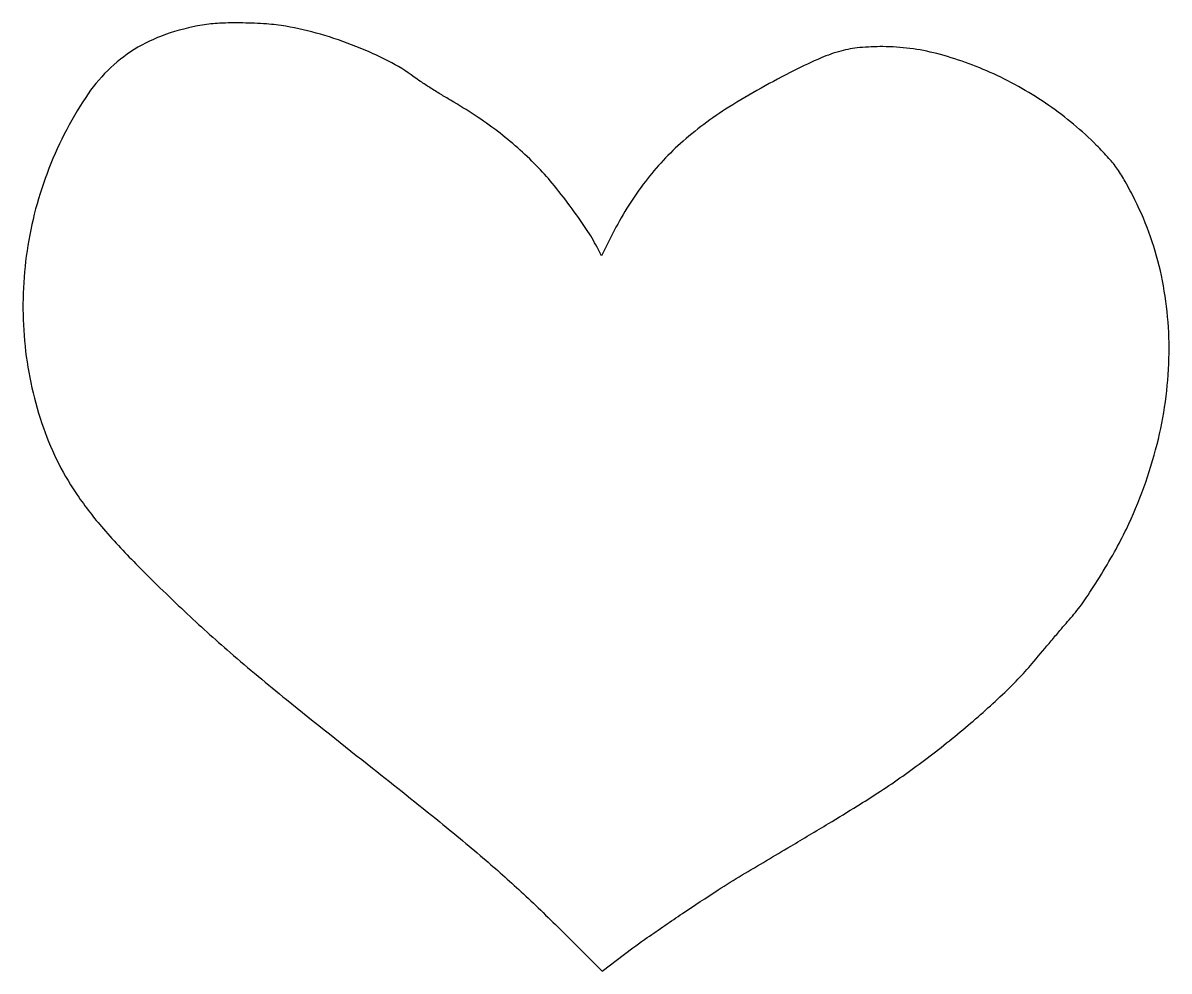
# Model space of a CAD drawing. Extents: x 0 to 464, y 0 to 384.
import ezdxf

# ---------------------------------------------------------------- set-up
doc = ezdxf.new("R2010")
doc.units = 0

msp = doc.modelspace()

# ---------------------------------------------------------------- linework, layer by layer
msp.add_lwpolyline([(72.830856, 382.976845, 0.042611), (58.01497, 379.156689, 0.054454), (45.307155, 373.075727, 0.056588), (34.591524, 364.618026, 0.051924), (25.692086, 353.742774, 0.056012), (10.0598, 322.979934, 0.056222), (1.669869, 289.553441, 0.056494), (0.958894, 255.248543, 0.057622), (7.972842, 221.893705, 0.032794), (13.935697, 207.302289, 0.034095), (21.68919, 193.812954, 0.030161), (32.057369, 180.178286, 0.017579), (46, 165.079205, 0.008302), (65.626034, 145.917066, 0.011066), (84.114581, 129.214066, 0.008376), (106.895512, 110.188141, 0.002625), (141.63986, 82.445204, -0.002679), (168.908159, 60.667008, -0.007751), (187.467927, 45.199073, -0.010016), (202.689679, 31.568164, -0.008033), (218.535315, 16.313049), (234.57063, 0.371103), (243.535315, 7.209728, -0.011345), (252.758094, 13.919779, -0.003456), (267.016679, 23.661563, -0.003461), (281.41541, 33.209632, -0.01125), (291.14281, 39.255799, 0.000841), (310.750224, 50.884332, 0.001744), (326.012451, 60.04287, 0.002162), (337.766194, 67.221521, 0.005991), (345.951446, 72.405816, 0.016518), (363.717637, 84.812616, 0.014419), (381.469865, 98.919669, 0.014927), (397.304774, 113.095374, 0.027957), (409.080326, 125.612591, -0.00015), (416.109011, 133.969577, -0.001018), (419.597064, 138.097187, -0.001932), (422.067438, 140.985774, -0.001791), (424.622782, 143.929058, 0.030408), (429.403494, 150.117654, 0.010484), (435.563664, 159.602967, 0.01067), (441.668409, 169.93481, 0.016347), (446.467266, 179.160504, 0.049628), (458.888055, 213.423299, 0.055706), (463.686221, 248.148024, 0.058347), (460.645934, 281.631632, 0.064894), (449.929626, 312.245314, 0.009478), (445.993033, 319.710295, 0.02688), (442.877515, 324.701965, 0.029598), (439.418018, 329.060463, 0.013664), (434.442529, 334.3225, 0.045135), (415.063011, 350.508508, 0.043261), (392.826168, 363.216002, 0.045074), (369.777707, 371.437011, 0.062115), (348, 374.250062, 0.024201), (338.636547, 373.837772, 0.042783), (331.029705, 372.469969, 0.036821), (323.03614, 369.668996, 0.013472), (312.177714, 364.589053, 0.023199), (285.703067, 349.748299, 0.043695), (266.133255, 335.036009, 0.049803), (251.138326, 318.590611, 0.042227), (238.735061, 298.602039), (234.204388, 289.704077), (232.46351, 293.102039, 0.029473), (228.199482, 300.339807, 0.011668), (221.538628, 309.776116, 0.011792), (214.282513, 319.095135, 0.023071), (208, 326.097081, 0.018165), (200.383433, 333.293469, 0.017455), (192.165385, 340.018379, 0.016749), (183.168056, 346.406469, 0.013977), (173.211607, 352.592753, -0.005224), (169.126834, 355.032714, -0.004499), (164.884034, 357.680339, -0.004533), (161.077944, 360.152069, -0.013049), (158.5, 361.958168, 0.040771), (148.163093, 368.377517, 0.024416), (134.984737, 374.348285, 0.023687), (120.618084, 379.256673, 0.027953), (106.61901, 382.474877, 0.024924), (98.802175, 383.419276, 0.013886), (89.216907, 383.828104, 0.013832), (79.849233, 383.708132, 0.031687)], format="xyb", close=True)

doc.saveas('drawing.dxf')
